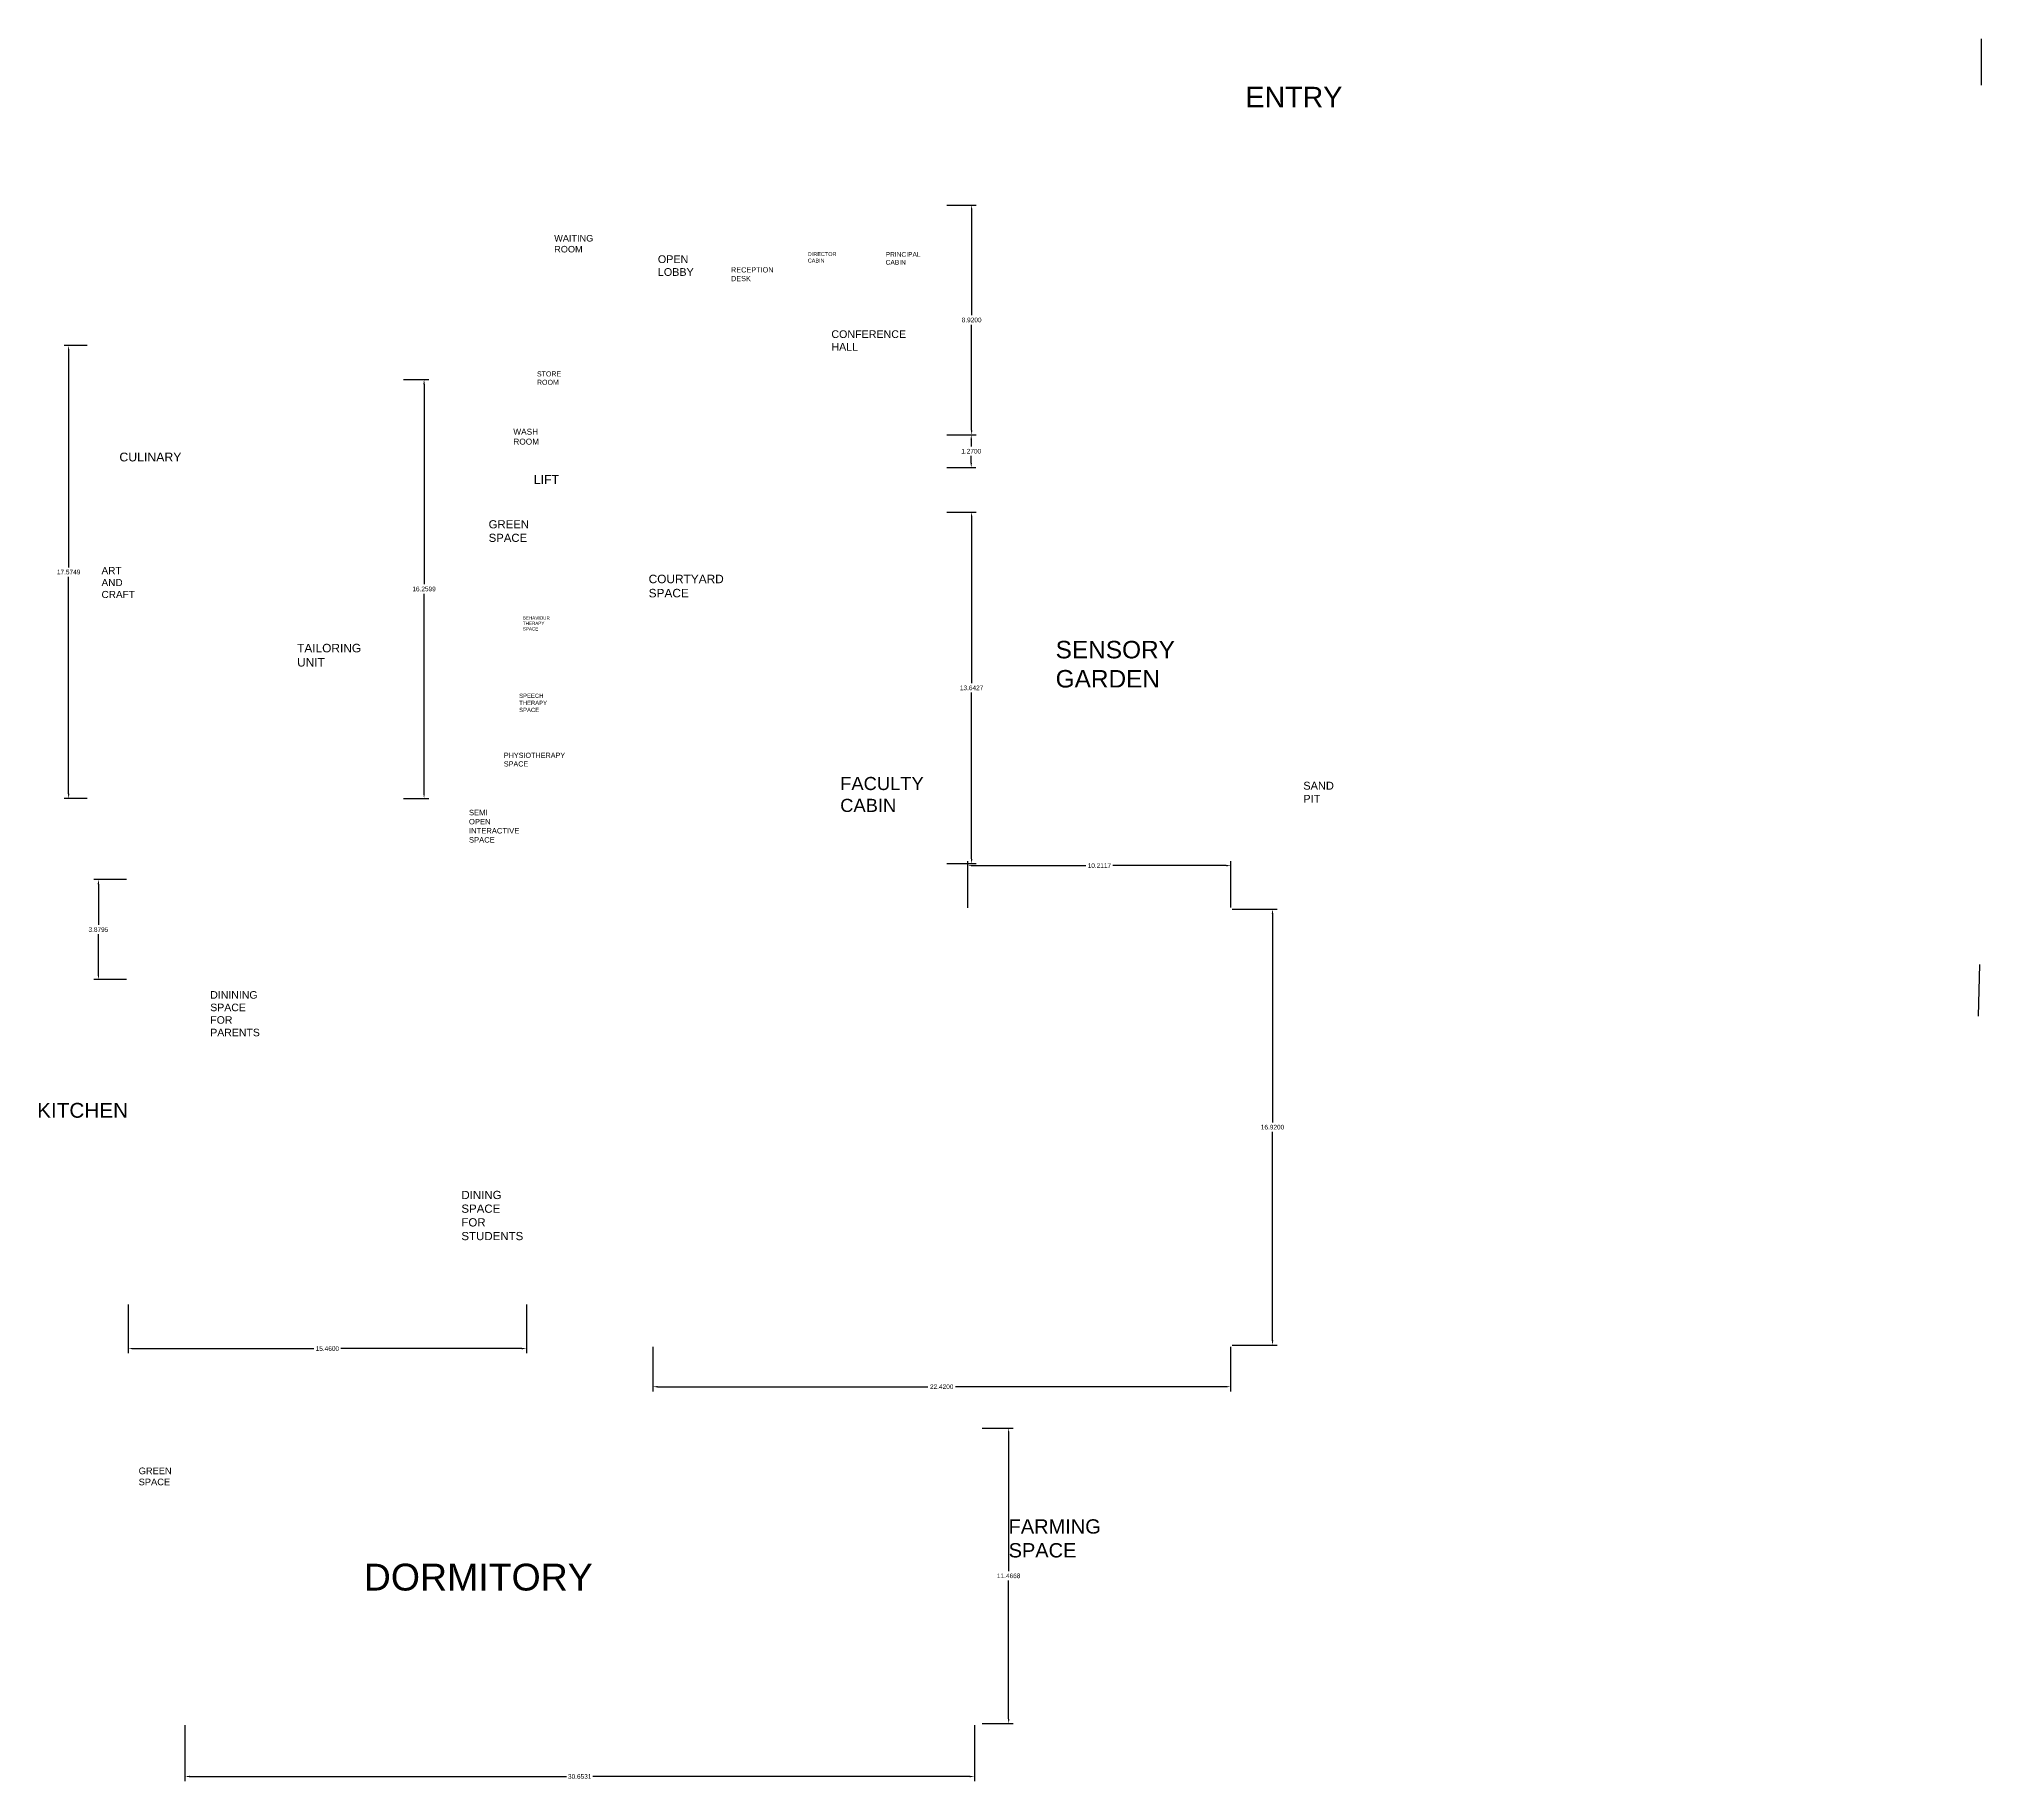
# Model space of a CAD drawing. Header units: metres. Extents: x -353 to 1688, y -477 to 135.
# Drawn here: x 654.3 to 729.8, y -213.3 to -145.7 of the extents above; entities that cross this region are included whole.
import ezdxf

# ---------------------------------------------------------------- set-up
doc = ezdxf.new("R2010")
doc.units = ezdxf.units.M
doc.header["$MEASUREMENT"] = 0
doc.layers.add('DIMENSION', color=240, linetype='Continuous', lineweight=40)
doc.layers.add('TEXT', color=141, linetype='Continuous', plot=False)
doc.styles.get("Standard").update_dxf_attribs({"font": 'arial.ttf'})
doc.dimstyles.new('Annotative', dxfattribs={"dimscale": 0, "dimtxt": 0.18, "dimasz": 0.18, "dimexe": 0.18, "dimexo": 0.0625, "dimgap": 0.09, "dimtad": 0, "dimtih": 1, "dimtoh": 1, "dimdec": 4, "dimzin": 0, "dimdsep": 46, "dimtxsty": 'Standard', "dimcen": 0.09, "dimadec": 0, "dimazin": 0, "dimtfac": 1, "dimtdec": 4, "dimtofl": 0, "dimtmove": 0, "dimatfit": 3, "dimfxl": 1, "dimtolj": 1, "dimtzin": 0, "dimarcsym": 0})

# ---------------------------------------------------------------- blocks, each defined once
blk = doc.blocks.new('*D242')
at = {"layer": 'Defpoints', "color": 0, "transparency": 16777216}
for p in [(689.54, -152.126), (689.54, -161.046), (690.561, -161.046)]:
    blk.add_point(p, dxfattribs=at)
at = {"layer": 'DIMENSION', "color": 0, "lineweight": -2, "transparency": 16777216}
for p, q in [((689.602, -152.126), (690.741, -152.126)), ((690.561, -152.306), (690.561, -156.404)), ((690.561, -160.866), (690.561, -156.768)), ((689.602, -161.046), (690.741, -161.046))]:
    blk.add_line(p, q, dxfattribs=at)
at = {"layer": 'DIMENSION', "color": 0, "transparency": 16777216}
for points in [[(690.531, -152.306), (690.591, -152.306), (690.561, -152.126)], [(690.531, -160.866), (690.591, -160.866), (690.561, -161.046)]]:
    blk.add_solid(points, dxfattribs=at)
at = {"layer": 'DIMENSION', "color": 0, "transparency": 16777216, "insert": (690.561, -156.586), "char_height": 0.18, "attachment_point": 5}
blk.add_mtext('\\A1;8.9200', dxfattribs=at)
blk = doc.blocks.new('*D243')
at = {"layer": 'Defpoints', "color": 0, "transparency": 16777216}
for p in [(689.54, -161.046), (689.54, -162.316), (690.546, -162.316)]:
    blk.add_point(p, dxfattribs=at)
at = {"layer": 'DIMENSION', "color": 0, "lineweight": -2, "transparency": 16777216}
for p, q in [((689.602, -161.046), (690.726, -161.046)), ((690.546, -161.226), (690.546, -161.499)), ((690.546, -162.136), (690.546, -161.863)), ((689.602, -162.316), (690.726, -162.316))]:
    blk.add_line(p, q, dxfattribs=at)
at = {"layer": 'DIMENSION', "color": 0, "transparency": 16777216}
for points in [[(690.516, -161.226), (690.576, -161.226), (690.546, -161.046)], [(690.516, -162.136), (690.576, -162.136), (690.546, -162.316)]]:
    blk.add_solid(points, dxfattribs=at)
at = {"layer": 'DIMENSION', "color": 0, "transparency": 16777216, "insert": (690.546, -161.681), "char_height": 0.18, "attachment_point": 5}
blk.add_mtext('\\A1;1.2700', dxfattribs=at)
blk = doc.blocks.new('*D244')
at = {"layer": 'Defpoints', "color": 0, "transparency": 16777216}
for p in [(689.54, -164.046), (689.539, -177.689), (690.56, -177.689)]:
    blk.add_point(p, dxfattribs=at)
at = {"layer": 'DIMENSION', "color": 0, "lineweight": -2, "transparency": 16777216}
for p, q in [((689.602, -164.046), (690.74, -164.046)), ((690.56, -164.226), (690.56, -170.685)), ((690.56, -177.509), (690.56, -171.049)), ((689.602, -177.689), (690.74, -177.689))]:
    blk.add_line(p, q, dxfattribs=at)
at = {"layer": 'DIMENSION', "color": 0, "transparency": 16777216}
for points in [[(690.53, -164.226), (690.59, -164.226), (690.56, -164.046)], [(690.53, -177.509), (690.59, -177.509), (690.56, -177.689)]]:
    blk.add_solid(points, dxfattribs=at)
at = {"layer": 'DIMENSION', "color": 0, "transparency": 16777216, "insert": (690.56, -170.867), "char_height": 0.18, "attachment_point": 5}
blk.add_mtext('\\A1;13.6427', dxfattribs=at)
blk = doc.blocks.new('*D245')
at = {"layer": 'Defpoints', "color": 0, "transparency": 16777216}
for p in [(700.627, -177.767), (700.627, -179.459), (690.415, -179.471)]:
    blk.add_point(p, dxfattribs=at)
at = {"layer": 'DIMENSION', "color": 0, "lineweight": -2, "transparency": 16777216}
for p, q in [((690.415, -179.408), (690.415, -177.587)), ((690.595, -177.767), (694.996, -177.767)), ((700.447, -177.767), (696.046, -177.767)), ((700.627, -179.396), (700.627, -177.587))]:
    blk.add_line(p, q, dxfattribs=at)
at = {"layer": 'DIMENSION', "color": 0, "transparency": 16777216}
for points in [[(690.595, -177.737), (690.595, -177.797), (690.415, -177.767)], [(700.447, -177.737), (700.447, -177.797), (700.627, -177.767)]]:
    blk.add_solid(points, dxfattribs=at)
at = {"layer": 'DIMENSION', "color": 0, "transparency": 16777216, "insert": (695.521, -177.767), "char_height": 0.18, "attachment_point": 5}
blk.add_mtext('\\A1;10.2117', dxfattribs=at)
blk = doc.blocks.new('*D246')
at = {"layer": 'Defpoints', "color": 0, "transparency": 16777216}
for p in [(700.61, -179.459), (700.61, -196.379), (702.243, -196.379)]:
    blk.add_point(p, dxfattribs=at)
at = {"layer": 'DIMENSION', "color": 0, "lineweight": -2, "transparency": 16777216}
for p, q in [((700.673, -179.459), (702.423, -179.459)), ((702.243, -179.639), (702.243, -187.737)), ((702.243, -196.199), (702.243, -188.101)), ((700.673, -196.379), (702.423, -196.379))]:
    blk.add_line(p, q, dxfattribs=at)
at = {"layer": 'DIMENSION', "color": 0, "transparency": 16777216}
for points in [[(702.213, -179.639), (702.273, -179.639), (702.243, -179.459)], [(702.213, -196.199), (702.273, -196.199), (702.243, -196.379)]]:
    blk.add_solid(points, dxfattribs=at)
at = {"layer": 'DIMENSION', "color": 0, "transparency": 16777216, "insert": (702.243, -187.919), "char_height": 0.18, "attachment_point": 5}
blk.add_mtext('\\A1;16.9200', dxfattribs=at)
blk = doc.blocks.new('*D247')
at = {"layer": 'Defpoints', "color": 0, "transparency": 16777216}
for p in [(678.19, -196.379), (700.61, -196.379), (678.19, -197.993)]:
    blk.add_point(p, dxfattribs=at)
at = {"layer": 'DIMENSION', "color": 0, "lineweight": -2, "transparency": 16777216}
for p, q in [((678.19, -196.441), (678.19, -198.173)), ((700.61, -196.441), (700.61, -198.173)), ((678.37, -197.993), (688.866, -197.993)), ((700.43, -197.993), (689.935, -197.993))]:
    blk.add_line(p, q, dxfattribs=at)
at = {"layer": 'DIMENSION', "color": 0, "transparency": 16777216}
for points in [[(678.37, -197.963), (678.37, -198.023), (678.19, -197.993)], [(700.43, -197.963), (700.43, -198.023), (700.61, -197.993)]]:
    blk.add_solid(points, dxfattribs=at)
at = {"layer": 'DIMENSION', "color": 0, "transparency": 16777216, "insert": (689.4, -197.993), "char_height": 0.18, "attachment_point": 5}
blk.add_mtext('\\A1;22.4200', dxfattribs=at)
blk = doc.blocks.new('*D248')
at = {"layer": 'Defpoints', "color": 0, "transparency": 16777216}
for p in [(657.818, -194.742), (673.278, -194.742), (657.818, -196.514)]:
    blk.add_point(p, dxfattribs=at)
at = {"layer": 'DIMENSION', "color": 0, "lineweight": -2, "transparency": 16777216}
for p, q in [((657.818, -194.805), (657.818, -196.694)), ((673.278, -194.805), (673.278, -196.694)), ((657.998, -196.514), (665.024, -196.514)), ((673.098, -196.514), (666.073, -196.514))]:
    blk.add_line(p, q, dxfattribs=at)
at = {"layer": 'DIMENSION', "color": 0, "transparency": 16777216}
for points in [[(657.998, -196.484), (657.998, -196.544), (657.818, -196.514)], [(673.098, -196.484), (673.098, -196.544), (673.278, -196.514)]]:
    blk.add_solid(points, dxfattribs=at)
at = {"layer": 'DIMENSION', "color": 0, "transparency": 16777216, "insert": (665.548, -196.514), "char_height": 0.18, "attachment_point": 5}
blk.add_mtext('\\A1;15.4600', dxfattribs=at)
blk = doc.blocks.new('*D250')
at = {"layer": 'Defpoints', "color": 0, "transparency": 16777216}
for p in [(657.816, -178.31), (656.66, -182.19), (657.816, -182.19)]:
    blk.add_point(p, dxfattribs=at)
at = {"layer": 'DIMENSION', "color": 0, "lineweight": -2, "transparency": 16777216}
for p, q in [((657.753, -178.31), (656.48, -178.31)), ((656.66, -178.49), (656.66, -180.068)), ((656.66, -182.01), (656.66, -180.432)), ((657.753, -182.19), (656.48, -182.19))]:
    blk.add_line(p, q, dxfattribs=at)
at = {"layer": 'DIMENSION', "color": 0, "transparency": 16777216}
for points in [[(656.63, -178.49), (656.69, -178.49), (656.66, -178.31)], [(656.63, -182.01), (656.69, -182.01), (656.66, -182.19)]]:
    blk.add_solid(points, dxfattribs=at)
at = {"layer": 'DIMENSION', "color": 0, "transparency": 16777216, "insert": (656.66, -180.25), "char_height": 0.18, "attachment_point": 5}
blk.add_mtext('\\A1;3.8795', dxfattribs=at)
blk = doc.blocks.new('*D251')
at = {"layer": 'Defpoints', "color": 0, "transparency": 16777216}
for p in [(656.283, -157.583), (655.504, -175.158), (656.283, -175.158)]:
    blk.add_point(p, dxfattribs=at)
at = {"layer": 'DIMENSION', "color": 0, "lineweight": -2, "transparency": 16777216}
for p, q in [((656.221, -157.583), (655.324, -157.583)), ((655.504, -157.763), (655.504, -166.188)), ((655.504, -174.978), (655.504, -166.552)), ((656.221, -175.158), (655.324, -175.158))]:
    blk.add_line(p, q, dxfattribs=at)
at = {"layer": 'DIMENSION', "color": 0, "transparency": 16777216}
for points in [[(655.474, -157.763), (655.534, -157.763), (655.504, -157.583)], [(655.474, -174.978), (655.534, -174.978), (655.504, -175.158)]]:
    blk.add_solid(points, dxfattribs=at)
at = {"layer": 'DIMENSION', "color": 0, "transparency": 16777216, "insert": (655.504, -166.37), "char_height": 0.18, "attachment_point": 5}
blk.add_mtext('\\A1;17.5749', dxfattribs=at)
blk = doc.blocks.new('*D252')
at = {"layer": 'Defpoints', "color": 0, "transparency": 16777216}
for p in [(668.438, -158.898), (668.438, -175.158), (669.303, -175.158)]:
    blk.add_point(p, dxfattribs=at)
at = {"layer": 'DIMENSION', "color": 0, "lineweight": -2, "transparency": 16777216}
for p, q in [((668.5, -158.898), (669.483, -158.898)), ((669.303, -159.078), (669.303, -166.846)), ((669.303, -174.978), (669.303, -167.21)), ((668.5, -175.158), (669.483, -175.158))]:
    blk.add_line(p, q, dxfattribs=at)
at = {"layer": 'DIMENSION', "color": 0, "transparency": 16777216}
for points in [[(669.273, -159.078), (669.333, -159.078), (669.303, -158.898)], [(669.273, -174.978), (669.333, -174.978), (669.303, -175.158)]]:
    blk.add_solid(points, dxfattribs=at)
at = {"layer": 'DIMENSION', "color": 0, "transparency": 16777216, "insert": (669.303, -167.028), "char_height": 0.18, "attachment_point": 5}
blk.add_mtext('\\A1;16.2599', dxfattribs=at)
blk = doc.blocks.new('*D253')
at = {"layer": 'Defpoints', "color": 0, "transparency": 16777216}
for p in [(690.901, -199.603), (691.999, -199.603), (690.901, -211.07)]:
    blk.add_point(p, dxfattribs=at)
at = {"layer": 'DIMENSION', "color": 0, "lineweight": -2, "transparency": 16777216}
for p, q in [((690.964, -199.603), (692.179, -199.603)), ((691.999, -199.783), (691.999, -205.154)), ((691.999, -210.89), (691.999, -205.518)), ((690.964, -211.07), (692.179, -211.07))]:
    blk.add_line(p, q, dxfattribs=at)
at = {"layer": 'DIMENSION', "color": 0, "transparency": 16777216}
for points in [[(691.969, -199.783), (692.029, -199.783), (691.999, -199.603)], [(691.969, -210.89), (692.029, -210.89), (691.999, -211.07)]]:
    blk.add_solid(points, dxfattribs=at)
at = {"layer": 'DIMENSION', "color": 0, "transparency": 16777216, "insert": (691.999, -205.336), "char_height": 0.18, "attachment_point": 5}
blk.add_mtext('\\A1;11.4668', dxfattribs=at)
blk = doc.blocks.new('*D254')
at = {"layer": 'Defpoints', "color": 0, "transparency": 16777216}
for p in [(660.018, -211.07), (690.671, -211.07), (660.018, -213.124)]:
    blk.add_point(p, dxfattribs=at)
at = {"layer": 'DIMENSION', "color": 0, "lineweight": -2, "transparency": 16777216}
for p, q in [((660.018, -211.132), (660.018, -213.304)), ((690.671, -211.132), (690.671, -213.304)), ((660.198, -213.124), (674.829, -213.124)), ((690.491, -213.124), (675.861, -213.124))]:
    blk.add_line(p, q, dxfattribs=at)
at = {"layer": 'DIMENSION', "color": 0, "transparency": 16777216}
for points in [[(660.198, -213.094), (660.198, -213.154), (660.018, -213.124)], [(690.491, -213.094), (690.491, -213.154), (690.671, -213.124)]]:
    blk.add_solid(points, dxfattribs=at)
at = {"layer": 'DIMENSION', "color": 0, "transparency": 16777216, "insert": (675.345, -213.124), "char_height": 0.18, "attachment_point": 5}
blk.add_mtext('\\A1;30.6531', dxfattribs=at)

msp = doc.modelspace()

# ---------------------------------------------------------------- linework, layer by layer
msp.add_line((729.65141, -183.60727), (729.70539, -181.608))
at = {"layer": 'Defpoints'}
msp.add_line((729.75431, -145.67354), (729.75431, -147.47354), dxfattribs=at)

# ---------------------------------------------------------------- texts
at = {"layer": 'TEXT', "attachment_point": 1}
for s, width, gutter_width, insert, char_height in [('ENTRY', 0.1137345, 3.97206, (701.19274, -147.53557), 0.794412), ('WAITING ROOM', 0.0860672, 1.26912, (674.356, -153.28717), 0.2538235), ('OPEN LOBBY', 0.0693657, 1.49379, (678.37998, -154.07648), 0.298757), ('RECEPTION DESK ', 0.0515614, 1.01461, (681.21809, -154.53861), 0.202921), ('DIRECTOR CABIN', 0.1302692, 0.76391, (684.19918, -153.94992), 0.1527823), ('PRINCIPAL CABIN', 0.2373658, 0.92025, (687.22222, -153.9482), 0.1840499), ('CONFERENCE HALL', 0.1550482, 1.48327, (685.116, -156.98768), 0.2966546), ('STORE ROOM', 0.1611636, 0.97574, (673.68652, -158.58217), 0.195148), ('WASH ROOM', 0.0661561, 1.15076, (672.76835, -160.80879), 0.230152), ('CULINARY', 0.1061548, 1.70466, (657.47528, -161.73513), 0.340932), ('LIFT', 0.1646572, 1.70623, (673.56319, -162.60666), 0.341246), ('GREEN SPACE', 0.0752314, 1.5772, (671.81107, -164.35883), 0.3154397), ('ART AND CRAFT', 0.2055841, 1.3894, (656.78116, -166.17616), 0.2778806), ('COURTYARD SPACE', 0.2376075, 1.64801, (678.02181, -166.47441), 0.3296019), ('BEHAVIOUR THERAPY SPACE', 0.0649805, 0.63609, (673.1366, -168.08818), 0.1272186), ('TAILORING UNIT', 0.0262967, 1.64879, (664.37486, -169.15817), 0.3297588), ('SENSORY GARDEN', 0.469782, 3.39108, (693.82245, -169.04288), 0.6782154), ('SPEECH THERAPY SPACE', 0.2742639, 0.82157, (672.99406, -171.09203), 0.1643146), ('PHYSIOTHERAPY SPACE', 0.0600503, 1.00245, (672.39933, -173.38348), 0.2004892), ('FACULTY CABIN', 0.1704069, 2.5472, (685.45919, -174.32394), 0.5094394), ('SAND PIT', 0.0374593, 1.5309, (703.43679, -174.5104), 0.30618), ('SEMI OPEN INTERACTIVE SPACE', 0.0741932, 1.05927, (671.04592, -175.60003), 0.2118534), ('DININING SPACE FOR PARENTS', 0.1333621, 1.45967, (661.00276, -182.63794), 0.2919345), ('KITCHEN', 0.3875285, 2.87962, (654.28145, -186.97632), 0.575925), ('DINING SPACE FOR STUDENTS', 0.1826553, 1.59435, (670.75271, -190.39099), 0.3188702), ('GREEN SPACE', 0.386157, 1.2902, (658.2223, -201.13096), 0.258039), ('FARMING SPACE', 0.0644033, 2.7769, (691.9978, -203.13943), 0.5553807), ('DORMITORY', 0.506128, 5.20671, (666.96298, -204.86313), 1.041343)]:
    msp.add_mtext_dynamic_manual_height_columns(s, width=width, gutter_width=gutter_width, heights=[0], dxfattribs=dict(at, insert=insert, char_height=char_height))

# ---------------------------------------------------------------- dimensions: what is measured, and where the dimension line sits
at = {"layer": 'DIMENSION'}
for base, p1, p2, picture, middle in [((690.56136, -161.04611), (689.53971, -152.12611), (689.53971, -161.04611), '*D242', (690.56136, -156.58611)), ((655.50393, -175.15764), (656.28304, -157.58276), (656.28304, -175.15764), '*D251', (655.50393, -166.3702)), ((669.30291, -175.15764), (668.43784, -158.89772), (668.43784, -175.15764), '*D252', (669.30291, -167.02768)), ((690.54636, -162.31611), (689.53971, -161.04611), (689.53971, -162.31611), '*D243', (690.54636, -161.68111)), ((690.56034, -177.68877), (689.53971, -164.04611), (689.53939, -177.68877), '*D244', (690.56034, -170.86744)), ((656.6601, -182.18972), (657.81583, -178.31019), (657.81583, -182.18972), '*D250', (656.6601, -180.24995)), ((702.24277, -196.37877), (700.61049, -179.45877), (700.61049, -196.37877), '*D246', (702.24277, -187.91877)), ((691.99929, -199.60281), (690.9015, -211.06964), (690.9015, -199.60281), '*D253', (691.99929, -205.33623))]:
    dim = msp.add_linear_dim(base=base, p1=p1, p2=p2, angle=90, dimstyle='Annotative', dxfattribs=at)
    dim.commit()
    dim.dimension.update_dxf_attribs({"geometry": picture, "text_midpoint": middle})
for base, p1, p2, picture, middle in [((700.6271, -177.76699), (690.41541, -179.47092), (700.6271, -179.45877), '*D245', (695.52126, -177.76699)), ((657.81834, -196.51417), (673.27834, -194.74224), (657.81834, -194.74224), '*D248', (665.54834, -196.51417)), ((678.19049, -197.99314), (700.61049, -196.37877), (678.19049, -196.37877), '*D247', (689.40049, -197.99314)), ((660.01841, -213.12406), (690.6715, -211.06964), (660.01841, -211.06964), '*D254', (675.34495, -213.12406))]:
    dim = msp.add_linear_dim(base=base, p1=p1, p2=p2, dimstyle='Annotative', dxfattribs=at)
    dim.commit()
    dim.dimension.update_dxf_attribs({"geometry": picture, "text_midpoint": middle})

doc.saveas('drawing.dxf')
